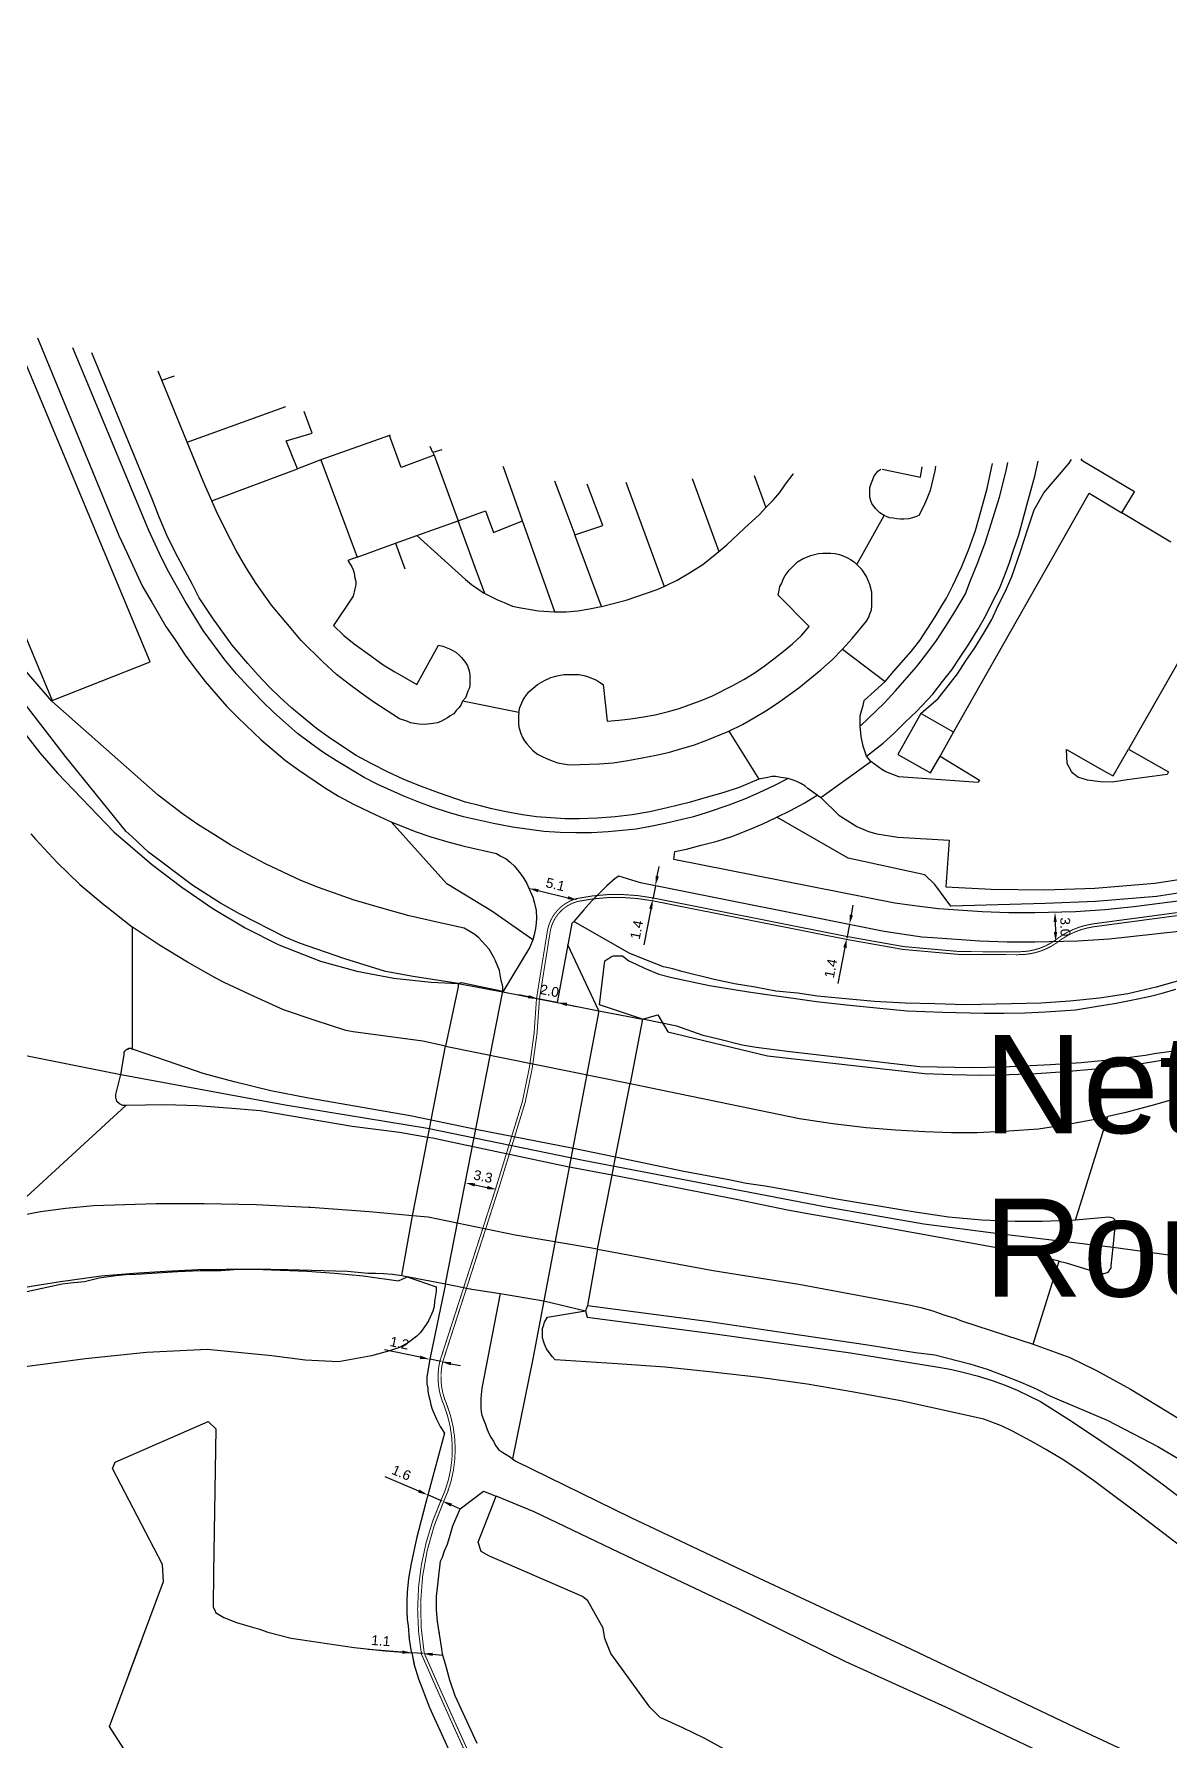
# Model space of a CAD drawing. Header units: millimetres. Extents: x 111502 to 977541, y 8702 to 1044108.
# Drawn here: x 487140.4 to 487256.2, y 237045 to 237219.1 of the extents above; entities that cross this region are included whole.
import ezdxf

# ---------------------------------------------------------------- set-up
doc = ezdxf.new("R2010")
doc.units = ezdxf.units.MM
doc.header["$LTSCALE"] = 0.25
doc.linetypes.add('DASHED2', pattern=[9.525, 6.35, -3.175])
for name, color, linetype in [('E HVSS As Laid Dimensions', 30, 'Continuous'), ('E HVSS As Laid HV', 10, 'Continuous'), ('X HVSS Site Background', 8, 'Continuous')]:
    doc.layers.add(name, color=color, linetype=linetype)
doc.styles.add('Arial', font='arial.ttf')
doc.dimstyles.new('HVSS AsLaid', dxfattribs={"dimtxt": 1, "dimasz": 1, "dimexe": 0, "dimexo": 0, "dimgap": 0.5, "dimtad": 1, "dimdec": 1, "dimzin": 1, "dimdsep": 46, "dimtxsty": 'Arial', "dimcen": 0.09, "dimadec": 0, "dimazin": 0, "dimtfac": 1, "dimtdec": 1, "dimtmove": 0, "dimatfit": 3, "dimfxl": 1, "dimtolj": 1, "dimtzin": 0, "dimarcsym": 0})

# ---------------------------------------------------------------- blocks, each defined once
blk = doc.blocks.new('OS MAP 060722')
at = {"layer": 'X HVSS Site Background'}
for points in [[(-1683.29, -1939.47), (-1668.38, -1975.16), (-1658.38, -1971.21), (-1672.48, -1937.43)], [(-1669.87, -1938.15), (-1661.58, -1958.31), (-1660.78, -1960.06), (-1659.98, -1961.76), (-1659.18, -1963.51), (-1658.23, -1965.11), (-1656.78, -1967.61), (-1655.78, -1969.06), (-1654.83, -1970.51), (-1653.83, -1971.86), (-1652.78, -1973.21), (-1650.58, -1975.76), (-1649.43, -1976.91), (-1647.08, -1979.16), (-1644.58, -1981.26), (-1643.28, -1982.21), (-1640.63, -1984.01), (-1639.18, -1984.91), (-1637.58, -1985.76), (-1636.03, -1986.51), (-1634.43, -1987.26), (-1633.8, -1987.52)], [(-1593.33, -1983.11), (-1594.78, -1983.86), (-1596.33, -1984.56), (-1597.78, -1985.21), (-1599.38, -1985.81), (-1601.58, -1986.56), (-1602.98, -1987.01), (-1605.88, -1987.71), (-1607.38, -1988.01), (-1608.83, -1988.26), (-1611.68, -1988.56), (-1613.38, -1988.66), (-1614.98, -1988.66), (-1616.58, -1988.61), (-1618.23, -1988.51), (-1621.43, -1988.06), (-1623.38, -1987.71), (-1626.43, -1987.01), (-1627.98, -1986.56), (-1629.53, -1986.06), (-1630.98, -1985.51), (-1632.53, -1984.91), (-1635.18, -1983.71), (-1636.58, -1983.01), (-1639.38, -1981.31), (-1640.78, -1980.41), (-1642.03, -1979.51), (-1643.38, -1978.51), (-1644.58, -1977.41), (-1645.78, -1976.36), (-1646.98, -1975.21), (-1648.38, -1973.76), (-1649.58, -1972.41), (-1650.78, -1971.01), (-1652.98, -1968.01), (-1654.83, -1965.01), (-1656.63, -1961.81), (-1657.43, -1960.16), (-1658.53, -1957.81), (-1666.27, -1939.15)], [(-1596.33, -1983.16), (-1598.33, -1984.01), (-1599.98, -1984.56), (-1601.68, -1985.06), (-1603.43, -1985.56), (-1605.68, -1986.11), (-1607.43, -1986.51), (-1609.23, -1986.81), (-1610.98, -1987.01), (-1612.78, -1987.16), (-1614.63, -1987.21), (-1616.08, -1987.21), (-1618.98, -1987.01), (-1620.43, -1986.81), (-1622.08, -1986.51), (-1623.53, -1986.21), (-1624.83, -1985.86), (-1626.23, -1985.51), (-1628.98, -1984.56), (-1630.98, -1983.81), (-1632.58, -1983.16), (-1634.18, -1982.41), (-1635.78, -1981.61), (-1637.38, -1980.76), (-1638.98, -1979.71), (-1640.23, -1978.86), (-1641.43, -1978.01), (-1642.58, -1977.06), (-1643.98, -1975.91), (-1645.18, -1974.81), (-1646.28, -1973.71), (-1647.38, -1972.56), (-1648.43, -1971.36), (-1650.03, -1969.51), (-1652.03, -1966.71), (-1653.38, -1964.66), (-1654.08, -1963.31), (-1655.58, -1960.51), (-1656.58, -1958.51), (-1657.43, -1956.51), (-1658.23, -1954.51), (-1664.36, -1939.68)], [(-1688.38, -1940.55), (-1682.95, -1955.22), (-1679.11, -1966.69), (-1677.31, -1969.78), (-1673.34, -1975.74), (-1669.65, -1980.47), (-1667.86, -1982.57), (-1662.11, -1988.54), (-1658.25, -1991.85), (-1655.18, -1994.18), (-1652, -1996.37), (-1648.7, -1998.35), (-1645.27, -2000.08), (-1641.03, -2001.73), (-1637.32, -2002.76), (-1633.54, -2003.48), (-1629.72, -2003.9), (-1626.98, -2004.01)], [(-1657.21, -1942.47), (-1657.58, -1941.55)], [(-1657.21, -1942.47), (-1655.92, -1942.01)], [(-1654.61, -1948.8), (-1657.21, -1942.47)], [(-1708.34, -1944.81), (-1703.11, -1955.78), (-1693.36, -1977.9), (-1687.38, -1990.36), (-1681.28, -2009.31), (-1661.38, -2013.31), (-1644.61, -2016.4), (-1630.11, -2018.78), (-1614.23, -2022.03), (-1589.61, -2026.78), (-1579.48, -2028.53), (-1571.86, -2029.53), (-1560.18, -2030.91), (-1540.18, -2033.66)], [(-1654.61, -1948.8), (-1644.57, -1945.15)], [(-1643.38, -1951.51), (-1644.53, -1948.66), (-1641.88, -1947.86), (-1642.68, -1945.67)], [(-1633.98, -1948.11), (-1640.98, -1950.61)], [(-1633.93, -1948.09), (-1633.98, -1948.11)], [(-1629.43, -1950.11), (-1632.78, -1951.36), (-1633.98, -1948.11)], [(-1652.1, -1954.78), (-1652.98, -1952.76), (-1654.61, -1948.8)], [(-1629.58, -1949.86), (-1629.82, -1949.23)], [(-1628.63, -1949.56), (-1629.58, -1949.86)], [(-1629.58, -1949.86), (-1629.43, -1950.11)], [(-1629.43, -1950.11), (-1626.98, -1956.81)], [(-1652.1, -1954.78), (-1643.38, -1951.51)], [(-1640.98, -1950.61), (-1643.38, -1951.51)], [(-1640.98, -1950.61), (-1637.28, -1960.51)], [(-1620.43, -1956.81), (-1622.27, -1951.62), (-1622.39, -1951.28)], [(-1585.98, -1977.76), (-1583.53, -1975.41), (-1582.38, -1974.16), (-1580.23, -1971.71), (-1579.18, -1970.36), (-1578.18, -1969.01), (-1577.23, -1967.56), (-1576.33, -1966.11), (-1575.23, -1964.26), (-1574.78, -1963.06), (-1573.98, -1961.06), (-1573.23, -1959.06), (-1572.58, -1957.01), (-1571.78, -1954.41), (-1571.08, -1951.71), (-1570.92, -1950.88)], [(-1585.33, -1980.81), (-1583.63, -1979.51), (-1582.53, -1978.51), (-1581.38, -1977.36), (-1580.23, -1976.26), (-1578.58, -1974.51), (-1577.58, -1973.21), (-1576.63, -1972.01), (-1575.78, -1970.71), (-1574.88, -1969.41), (-1573.98, -1967.91), (-1573.18, -1966.56), (-1572.53, -1965.16), (-1571.78, -1963.71), (-1571.18, -1962.26), (-1570.76, -1961.06), (-1570.33, -1959.81), (-1569.78, -1958.26), (-1569.38, -1956.76), (-1568.98, -1955.21), (-1568.18, -1952.26), (-1567.83, -1950.72)], [(-1583.53, -1956.26), (-1583.98, -1956.01), (-1584.43, -1955.56), (-1584.78, -1955.06), (-1584.88, -1954.76), (-1584.98, -1954.41), (-1584.98, -1953.41), (-1584.88, -1953.11), (-1584.68, -1952.61), (-1584.58, -1952.31), (-1584.38, -1952.01), (-1584.18, -1951.76), (-1583.87, -1951.54)], [(-1583.73, -1951.53), (-1579.83, -1952.36), (-1579.64, -1951.32)], [(-1578.28, -1951.25), (-1578.38, -1951.71), (-1578.58, -1952.56), (-1578.83, -1953.71), (-1579.18, -1954.56), (-1579.53, -1955.36), (-1579.98, -1956.26), (-1580.33, -1956.41), (-1580.63, -1956.51), (-1581.03, -1956.61), (-1581.53, -1956.66), (-1581.88, -1956.66), (-1582.23, -1956.61), (-1582.63, -1956.56), (-1582.98, -1956.51), (-1583.53, -1956.26)], [(-1583.43, -1973.21), (-1582.53, -1972.16), (-1580.78, -1970.16), (-1579.88, -1969.01), (-1578.33, -1966.61), (-1577.58, -1965.36), (-1577.18, -1964.71), (-1576.53, -1963.41), (-1575.63, -1961.56), (-1574.88, -1959.71), (-1574.23, -1957.81), (-1573.68, -1955.86), (-1573.03, -1953.51), (-1572.47, -1950.96)], [(-1579.79, -1976.49), (-1578.04, -1974.96), (-1577.02, -1973.64), (-1576.06, -1972.42), (-1575.2, -1971.1), (-1574.29, -1969.79), (-1573.38, -1968.27), (-1572.56, -1966.88), (-1571.9, -1965.47), (-1571.14, -1964), (-1570.52, -1962.51), (-1569.67, -1960.04), (-1568.88, -1957.62), (-1568.23, -1955.71), (-1567.24, -1953.95), (-1564.65, -1950.94), (-1564.44, -1950.55)], [(-1559.28, -1956), (-1558.01, -1953.87), (-1563.43, -1950.63), (-1563.35, -1950.5)], [(-1617.15, -1952.74), (-1616.21, -1955.25)], [(-1615.08, -1958.26), (-1612.23, -1957.31), (-1613.84, -1953.06)], [(-1609.89, -1952.86), (-1608.93, -1955.45)], [(-1603.13, -1952.51), (-1600.4, -1959.94)], [(-1596.78, -1952.19), (-1595.59, -1955.47)], [(-1595.59, -1955.47), (-1594.83, -1954.66), (-1594.18, -1953.91), (-1593.58, -1953.06), (-1592.83, -1952.06), (-1592.79, -1951.99)], [(-1626.53, -1975.21), (-1626.68, -1975.56), (-1626.88, -1975.86), (-1627.18, -1976.16), (-1627.43, -1976.51), (-1627.78, -1976.71), (-1628.08, -1976.91), (-1628.68, -1977.26), (-1629.08, -1977.41), (-1629.53, -1977.51), (-1630.38, -1977.61), (-1630.98, -1977.56), (-1631.43, -1977.51), (-1631.83, -1977.41), (-1632.23, -1977.26), (-1632.98, -1977.01), (-1635.58, -1975.31), (-1636.88, -1974.41), (-1638.08, -1973.51), (-1639.38, -1972.51), (-1640.78, -1971.21), (-1642.98, -1969.01), (-1644.03, -1967.81), (-1646.03, -1965.41), (-1647.58, -1963.21), (-1648.63, -1961.56), (-1649.63, -1959.86), (-1650.78, -1957.61), (-1651.63, -1955.86), (-1652.1, -1954.78)], [(-1616.21, -1955.25), (-1615.08, -1958.26)], [(-1608.93, -1955.45), (-1605.97, -1963.5)], [(-1576.45, -1978.38), (-1562.64, -1953.99), (-1559.28, -1956)], [(-1631.18, -1958.31), (-1626.98, -1956.81)], [(-1626.98, -1956.81), (-1624.18, -1955.81), (-1623.38, -1958.01), (-1620.43, -1956.81)], [(-1625.23, -1961.59), (-1626.98, -1956.81)], [(-1617.12, -1966.11), (-1620.43, -1956.81)], [(-1600.4, -1959.94), (-1599.58, -1959.26), (-1597.78, -1957.56), (-1596.23, -1956.16), (-1595.59, -1955.47)], [(-1586.33, -1961.26), (-1583.53, -1956.26)], [(-1554.28, -1958.99), (-1559.28, -1956)], [(-1633.38, -1959.11), (-1631.18, -1958.31)], [(-1631.18, -1958.31), (-1626.23, -1962.81), (-1625.63, -1963.31), (-1624.98, -1963.76), (-1624.38, -1964.16), (-1624.27, -1964.22)], [(-1612.35, -1965.55), (-1615.08, -1958.26)], [(-1637.28, -1960.51), (-1638.23, -1960.86), (-1637.83, -1961.51), (-1637.68, -1961.81), (-1637.58, -1962.16), (-1637.53, -1962.66), (-1637.43, -1963.01), (-1637.43, -1963.36), (-1637.53, -1963.76), (-1637.68, -1964.51), (-1639.68, -1967.51), (-1638.63, -1968.51), (-1637.58, -1969.36), (-1635.78, -1970.66), (-1634.63, -1971.51), (-1633.43, -1972.21), (-1631.18, -1973.51), (-1628.98, -1969.51), (-1628.53, -1969.61), (-1627.88, -1969.86), (-1627.58, -1970.01), (-1627.23, -1970.21), (-1626.88, -1970.51), (-1626.63, -1970.76), (-1626.23, -1971.26), (-1626.03, -1971.61), (-1625.88, -1972.01), (-1625.83, -1972.26), (-1625.78, -1972.66), (-1625.78, -1973.51), (-1625.83, -1973.86), (-1625.98, -1974.21), (-1626.08, -1974.51), (-1626.23, -1974.86), (-1626.53, -1975.21)], [(-1637.28, -1960.51), (-1633.38, -1959.11)], [(-1633.38, -1959.11), (-1632.43, -1961.71)], [(-1620.78, -1976.36), (-1620.68, -1975.86), (-1620.38, -1975.16), (-1620.18, -1974.81), (-1619.78, -1974.26), (-1618.88, -1973.51), (-1618.18, -1973.11), (-1617.53, -1972.81), (-1617.03, -1972.66), (-1616.58, -1972.56), (-1616.18, -1972.51), (-1614.68, -1972.51), (-1614.18, -1972.61), (-1613.78, -1972.71), (-1612.88, -1973.06), (-1612.58, -1973.26), (-1612.18, -1973.51), (-1611.78, -1977.26), (-1610.58, -1977.16), (-1609.38, -1977.01), (-1608.08, -1976.81), (-1606.88, -1976.61), (-1605.68, -1976.31), (-1604.53, -1976.01), (-1602.18, -1975.16), (-1601.03, -1974.66), (-1598.98, -1973.61), (-1597.83, -1973.01), (-1596.78, -1972.36), (-1595.78, -1971.66), (-1594.78, -1970.91), (-1593.83, -1970.16), (-1592.88, -1969.36), (-1591.98, -1968.51), (-1591.18, -1967.61), (-1594.33, -1964.41), (-1594.23, -1963.91), (-1594.18, -1963.51), (-1593.98, -1963.16), (-1593.83, -1962.76), (-1593.63, -1962.41), (-1593.23, -1961.86), (-1592.38, -1961.01), (-1591.78, -1960.66), (-1591.43, -1960.51), (-1591.03, -1960.36), (-1590.23, -1960.16), (-1589.78, -1960.11), (-1588.98, -1960.11), (-1588.53, -1960.16), (-1588.08, -1960.26), (-1587.63, -1960.41), (-1587.33, -1960.56), (-1586.98, -1960.76), (-1586.58, -1961.01), (-1586.33, -1961.26)], [(-1605.97, -1963.5), (-1605.63, -1963.36), (-1604.63, -1962.86), (-1603.38, -1962.11), (-1602.03, -1961.26), (-1600.78, -1960.26), (-1600.4, -1959.94)], [(-1626.98, -2004.01), (-1626.63, -2003.91), (-1622.43, -2004.81), (-1622.43, -2004.31), (-1622.58, -2003.71), (-1622.78, -2002.71), (-1623.18, -2001.71), (-1623.38, -2001.31), (-1623.83, -2000.51), (-1624.18, -2000.11), (-1624.88, -1999.36), (-1625.28, -1999.01), (-1625.78, -1998.71), (-1626.38, -1998.36), (-1628.98, -1997.81), (-1631.98, -1997.11), (-1634.53, -1996.41), (-1637.58, -1995.51), (-1641.23, -1994.21), (-1643.03, -1993.51), (-1646.63, -1991.81), (-1648.43, -1990.86), (-1650.18, -1989.91), (-1651.83, -1988.86), (-1653.53, -1987.81), (-1655.08, -1986.71), (-1657.58, -1984.81), (-1668.41, -1975.21), (-1680.73, -1961.01)], [(-1626.98, -2004.01), (-1631.58, -2003.31), (-1634.38, -2002.81), (-1638.63, -2001.46), (-1643.18, -1999.91), (-1644.63, -1999.31), (-1649.28, -1996.91), (-1651.23, -1995.81), (-1654.03, -1994.01), (-1658.58, -1990.61), (-1660.28, -1989.01), (-1660.83, -1988.51), (-1667.03, -1980.86), (-1681.78, -1961.76)], [(-1624.27, -1964.22), (-1625.23, -1961.59)], [(-1587.78, -1969.91), (-1586.78, -1968.81), (-1585.33, -1967.06), (-1585.08, -1966.66), (-1584.98, -1966.31), (-1584.83, -1965.91), (-1584.78, -1965.51), (-1584.78, -1964.11), (-1584.98, -1963.31), (-1585.33, -1962.51), (-1585.78, -1961.81), (-1586.33, -1961.26)], [(-1612.35, -1965.55), (-1611.18, -1965.26), (-1609.83, -1964.91), (-1607.78, -1964.21), (-1606.68, -1963.81), (-1605.97, -1963.5)], [(-1624.27, -1964.22), (-1622.98, -1964.86), (-1622.28, -1965.16), (-1621.43, -1965.51), (-1620.58, -1965.71), (-1618.78, -1966.01), (-1617.18, -1966.11), (-1617.12, -1966.11)], [(-1617.12, -1966.11), (-1615.98, -1966.11), (-1614.78, -1966.01), (-1613.58, -1965.81), (-1612.38, -1965.56), (-1612.35, -1965.55)], [(-1550.26, -1965.48), (-1558.61, -1980.12)], [(-1599.38, -1978.26), (-1597.98, -1977.61), (-1596.68, -1976.86), (-1595.43, -1976.11), (-1594.18, -1975.26), (-1592.23, -1973.86), (-1589.98, -1972.01), (-1588.83, -1971.01), (-1587.78, -1969.91)], [(-1587.78, -1969.91), (-1583.43, -1973.21)], [(-1553.03, -1995.56), (-1558.08, -1996.21), (-1561.03, -1996.51), (-1564.03, -1996.71), (-1568.18, -1996.81), (-1570.83, -1996.81), (-1573.53, -1996.71), (-1577.98, -1996.41), (-1580.43, -1996.11), (-1582.43, -1995.81), (-1604.98, -1991.36), (-1604.88, -1990.56), (-1603.68, -1990.31), (-1602.18, -1989.91), (-1600.58, -1989.51), (-1599.08, -1989.01), (-1597.43, -1988.36), (-1595.98, -1987.76), (-1594.49, -1987.04)], [(-1585.98, -1977.76), (-1585.98, -1976.71), (-1585.83, -1976.21), (-1585.68, -1975.66), (-1585.58, -1975.16), (-1584.53, -1974.21), (-1583.43, -1973.21)], [(-1620.78, -1976.36), (-1626.53, -1975.21)], [(-1553.43, -1998.71), (-1560.58, -1999.51), (-1563.78, -1999.71), (-1568.18, -1999.81), (-1570.98, -1999.81), (-1573.78, -1999.71), (-1578.58, -1999.36), (-1579.68, -1999.31), (-1583.53, -1998.71), (-1608.38, -1993.76), (-1610.58, -1993.06), (-1610.98, -1993.31), (-1611.83, -1994.06), (-1613.38, -1995.61), (-1614.18, -1996.51), (-1615.18, -1997.71)], [(-1620.78, -1976.36), (-1620.83, -1976.76), (-1620.83, -1977.51), (-1620.78, -1977.86), (-1620.58, -1978.51), (-1620.43, -1978.91), (-1620.23, -1979.26), (-1619.98, -1979.56), (-1619.38, -1980.26), (-1618.88, -1980.61), (-1618.43, -1980.86), (-1617.98, -1981.06), (-1617.38, -1981.31), (-1616.83, -1981.51), (-1616.28, -1981.61), (-1615.58, -1981.71), (-1612.58, -1981.61), (-1611.18, -1981.51), (-1609.68, -1981.26), (-1608.23, -1981.01), (-1606.78, -1980.71), (-1605.43, -1980.41), (-1604.18, -1980.06), (-1602.88, -1979.66), (-1601.63, -1979.21), (-1599.38, -1978.26)], [(-1552.18, -2003.36), (-1555.78, -2004.41), (-1558.68, -2005.06), (-1561.58, -2005.51), (-1564.58, -2005.81), (-1567.53, -2006.01), (-1570.53, -2006.11), (-1575.23, -2006.21), (-1578.38, -2006.11), (-1581.38, -2006.01), (-1584.53, -2005.86), (-1588.18, -2005.51), (-1590.33, -2005.31), (-1592.38, -2005.01), (-1594.58, -2004.81), (-1596.68, -2004.41), (-1598.78, -2004.06), (-1600.88, -2003.61), (-1604.18, -2002.81), (-1605.08, -2002.51), (-1606.03, -2002.31), (-1606.98, -2001.96), (-1608.63, -2001.31), (-1609.53, -2000.91), (-1615.18, -1997.71)], [(-1608.18, -2007.66), (-1612.58, -2006.21), (-1612.03, -2001.71), (-1611.83, -2001.56), (-1611.38, -2001.31), (-1611.18, -2001.21), (-1610.23, -2001.21), (-1609.58, -2001.71), (-1608.83, -2002.06), (-1607.98, -2002.46), (-1606.53, -2003.06), (-1605.18, -2003.41), (-1601.33, -2004.21), (-1597.38, -2004.86), (-1590.43, -2005.86), (-1587.38, -2006.21), (-1584.33, -2006.51), (-1581.18, -2006.81), (-1577.58, -2006.96), (-1573.38, -2007.06), (-1571.33, -2007.06), (-1569.18, -2007.01), (-1567.08, -2006.91), (-1564.03, -2006.71), (-1561.98, -2006.36), (-1559.88, -2006.01), (-1557.83, -2005.61), (-1556.38, -2005.31), (-1555.18, -2005.01), (-1553.78, -2004.61)], [(-1585.33, -1980.81), (-1585.68, -1979.81), (-1585.88, -1978.81), (-1585.98, -1977.76)], [(-1579.79, -1976.49), (-1582.15, -1980.65), (-1578.81, -1982.54), (-1577.83, -1980.82)], [(-1576.45, -1978.38), (-1579.79, -1976.49)], [(-1599.38, -1978.26), (-1596.33, -1983.16)], [(-1589.98, -1985.06), (-1588.15, -1986.86), (-1586.32, -1988.01), (-1585.12, -1988.51), (-1584.29, -1988.76), (-1582.15, -1989.08), (-1576.89, -1989.41), (-1577.25, -1994.16), (-1572.61, -1994.41), (-1567.13, -1994.47), (-1562.06, -1994.28), (-1555.93, -1993.77), (-1544.94, -1992.09), (-1538.91, -1990.82), (-1529.56, -1988.35), (-1519.73, -1985.89), (-1511.68, -1983.89), (-1512.86, -1979.42), (-1508.49, -1978.73), (-1507.75, -1978.93), (-1503.24, -1981.53), (-1501.04, -1982.79)], [(-1577.83, -1980.82), (-1576.45, -1978.38)], [(-1589.98, -1985.06), (-1584.88, -1981.36)], [(-1584.88, -1981.36), (-1585.03, -1981.21), (-1585.33, -1980.81)], [(-1577.83, -1980.82), (-1573.81, -1983.28), (-1573.93, -1983.53), (-1582.03, -1982.94), (-1583.35, -1982.43), (-1583.76, -1982.19), (-1584.88, -1981.36)], [(-1558.61, -1980.12), (-1554.53, -1982.44), (-1554.68, -1982.7), (-1558.75, -1983.25), (-1560.24, -1983.48), (-1561.48, -1983.43), (-1562.78, -1983.27), (-1563.77, -1982.96), (-1564.3, -1982.56), (-1564.44, -1982.4), (-1564.86, -1981.57), (-1564.92, -1980.15), (-1560.81, -1982.48), (-1560.16, -1982.84), (-1558.61, -1980.12)], [(-1608.18, -2007.66), (-1606.63, -2007.21), (-1605.58, -2008.96), (-1595.43, -2011.41), (-1579.38, -2013.21), (-1576.58, -2013.31), (-1573.68, -2013.36), (-1570.78, -2013.31), (-1567.98, -2013.21), (-1565.08, -2013.01), (-1561.98, -2012.71), (-1558.18, -2012.31), (-1556.23, -2012.01), (-1554.38, -2011.71)], [(-1553.98, -2010.91), (-1555.98, -2011.21), (-1556.88, -2011.36), (-1560.33, -2011.81), (-1563.43, -2012.11), (-1566.58, -2012.31), (-1571.43, -2012.56), (-1574.58, -2012.61), (-1579.88, -2012.51), (-1593.43, -2010.96), (-1596.58, -2010.56), (-1598.03, -2010.31), (-1600.43, -2009.71), (-1601.98, -2009.31), (-1604.68, -2008.36), (-1608.18, -2007.66)], [(-1593.33, -1983.11), (-1594.08, -1983.01), (-1594.58, -1982.91), (-1594.98, -1982.91), (-1595.38, -1983.01), (-1596.33, -1983.16)], [(-1501.04, -1982.79), (-1529.23, -1989.68), (-1538.59, -1992.17), (-1544.7, -1993.45), (-1555.77, -1995.14), (-1561.98, -1995.66), (-1567.11, -1995.85), (-1576.74, -1996.13), (-1578.35, -1993.93), (-1579.39, -1992.93), (-1587.22, -1991.24), (-1594.49, -1987.04)], [(-1590.35, -1984.79), (-1591.33, -1984.11), (-1591.63, -1983.86), (-1592.03, -1983.61), (-1592.43, -1983.41), (-1592.83, -1983.26), (-1593.33, -1983.11)], [(-1594.49, -1987.04), (-1593.08, -1986.36), (-1591.68, -1985.61), (-1590.35, -1984.79)], [(-1590.35, -1984.79), (-1590.33, -1984.81), (-1589.98, -1985.06)], [(-1633.8, -1987.52), (-1631.38, -1988.51), (-1629.78, -1989.06), (-1628.03, -1989.56), (-1626.38, -1990.01), (-1623.08, -1990.76), (-1622.68, -1991.01), (-1622.08, -1991.31), (-1621.63, -1991.66), (-1621.23, -1992.06), (-1620.58, -1992.86), (-1620.28, -1993.31), (-1619.98, -1993.81), (-1619.78, -1994.31), (-1619.38, -1995.21), (-1619.23, -1995.71), (-1619.03, -1996.56), (-1618.98, -1997.36), (-1619.03, -1997.86), (-1619.08, -1998.41), (-1619.23, -1999.06), (-1619.38, -1999.56)], [(-1619.38, -1999.56), (-1623.53, -1996.65), (-1628.13, -1993.84), (-1633.8, -1987.52)], [(-1670.58, -1988.75), (-1670.08, -1989.31), (-1667.88, -1991.66), (-1665.58, -1993.91), (-1663.08, -1996.01), (-1662.83, -1996.21), (-1660.18, -1998.26)], [(-1660.18, -2010.71), (-1660.18, -1998.26)], [(-1628.28, -2010.41), (-1630.58, -2009.91), (-1637.68, -2008.96), (-1638.43, -2008.81), (-1641.58, -2007.81), (-1644.78, -2006.71), (-1647.78, -2005.36), (-1650.83, -2003.91), (-1651.68, -2003.46), (-1654.58, -2001.86), (-1657.43, -2000.11), (-1660.18, -1998.26)], [(-1615.18, -1997.71), (-1615.38, -1997.91), (-1615.78, -2000.06)], [(-1619.38, -1999.56), (-1619.68, -2000.31), (-1622.43, -2004.86)], [(-1615.78, -2000.06), (-1616.88, -2005.96)], [(-1612.63, -2006.81), (-1615.78, -2000.06)], [(-1626.98, -2004.01), (-1626.98, -2004.36), (-1628.28, -2010.41)], [(-1626.98, -2004.01), (-1622.43, -2004.86)], [(-1628.28, -2034.66), (-1622.43, -2004.81)], [(-1622.43, -2004.86), (-1616.88, -2005.96)], [(-1612.63, -2006.81), (-1618.23, -2036.41)], [(-1616.88, -2005.96), (-1612.63, -2006.81)], [(-1612.63, -2006.81), (-1608.18, -2007.66)], [(-1608.18, -2007.66), (-1609.43, -2014.21)], [(-1660.88, -2016.46), (-1661.18, -2016.46), (-1661.38, -2016.36), (-1661.53, -2016.31), (-1661.78, -2016.06), (-1661.83, -2015.86), (-1661.88, -2015.71), (-1661.88, -2015.36), (-1661.38, -2013.31), (-1661.03, -2011.31), (-1661.03, -2011.01), (-1660.98, -2010.91), (-1660.78, -2010.71), (-1660.63, -2010.71), (-1660.58, -2010.61), (-1660.38, -2010.61), (-1660.18, -2010.71)], [(-1629.74, -2017.95), (-1631.88, -2017.51), (-1642.23, -2015.71), (-1646.08, -2014.96), (-1649.83, -2014.06), (-1652.98, -2013.21), (-1656.63, -2011.96), (-1660.18, -2010.71)], [(-1629.74, -2017.95), (-1628.28, -2010.41)], [(-1628.28, -2010.41), (-1609.43, -2014.21)], [(-1539.2, -2011.55), (-1554.78, -2016.06), (-1556.33, -2016.51), (-1559.03, -2017.21), (-1560.72, -2017.58)], [(-1610.92, -2021.75), (-1609.43, -2014.21)], [(-1609.43, -2014.21), (-1592.18, -2017.81), (-1588.78, -2018.31), (-1585.38, -2018.71), (-1582.38, -2018.96), (-1579.38, -2019.11), (-1576.68, -2019.21), (-1574.03, -2019.21), (-1570.83, -2019.06), (-1567.78, -2018.86), (-1564.98, -2018.41), (-1562.23, -2017.91), (-1560.72, -2017.58)], [(-1673.51, -2028.09), (-1660.88, -2016.46)], [(-1630.08, -2019.72), (-1632.98, -2019.21), (-1637.78, -2018.61), (-1647.18, -2017.01), (-1649.63, -2016.81), (-1653.58, -2016.51), (-1656.88, -2016.41), (-1660.88, -2016.46)], [(-1630.08, -2019.72), (-1629.74, -2017.95)], [(-1610.92, -2021.75), (-1615.38, -2020.81), (-1625.18, -2018.91), (-1629.74, -2017.95)], [(-1564.03, -2028.16), (-1560.72, -2017.58)], [(-1631.63, -2027.71), (-1630.08, -2019.72)], [(-1611.28, -2023.57), (-1615.83, -2022.71), (-1626.58, -2020.46), (-1628.18, -2020.11), (-1629.58, -2019.81), (-1630.08, -2019.72)], [(-1611.28, -2023.57), (-1610.92, -2021.75)], [(-1564.03, -2028.16), (-1567.43, -2028.31), (-1570.18, -2028.31), (-1573.58, -2028.16), (-1576.98, -2027.86), (-1580.38, -2027.36), (-1581.63, -2027.16), (-1588.38, -2026.01), (-1592.78, -2025.21), (-1595.68, -2024.71), (-1597.58, -2024.41), (-1599.38, -2024.06), (-1603.98, -2023.21), (-1610.92, -2021.75)], [(-1612.78, -2031.11), (-1611.28, -2023.57)], [(-1565.68, -2032.36), (-1568.98, -2031.56), (-1572.23, -2030.96), (-1589.18, -2027.91), (-1591.33, -2027.51), (-1593.38, -2027.16), (-1598.63, -2026.06), (-1606.88, -2024.41), (-1611.28, -2023.57)], [(-1631.63, -2027.71), (-1636.03, -2027.31), (-1642.03, -2026.86), (-1642.23, -2026.86), (-1647.58, -2026.61), (-1652.88, -2026.51), (-1657.78, -2026.51), (-1664.18, -2026.71), (-1666.98, -2026.96), (-1669.58, -2027.31), (-1672.23, -2027.81), (-1673.51, -2028.09)], [(-1632.73, -2033.81), (-1631.63, -2027.71)], [(-1612.78, -2031.11), (-1615.53, -2030.66), (-1621.18, -2029.71), (-1630.03, -2027.86), (-1631.63, -2027.71)], [(-1565.68, -2032.36), (-1564.98, -2032.51), (-1561.78, -2033.51), (-1561.58, -2033.56), (-1561.33, -2033.61), (-1561.08, -2033.61), (-1560.78, -2033.51), (-1560.63, -2033.41), (-1560.58, -2033.31), (-1560.38, -2033.06), (-1560.38, -2032.81), (-1560.18, -2030.91), (-1559.98, -2028.86), (-1559.88, -2028.71), (-1559.88, -2028.46), (-1559.98, -2028.16), (-1560.18, -2027.96), (-1560.63, -2027.86), (-1564.03, -2028.16)], [(-1612.78, -2031.11), (-1613.78, -2036.86)], [(-1612.78, -2031.11), (-1600.98, -2033.31), (-1592.23, -2034.71), (-1583.68, -2036.31), (-1580.98, -2036.81), (-1579.78, -2037.06), (-1578.58, -2037.41), (-1577.43, -2037.81), (-1576.33, -2038.16), (-1575.53, -2038.46)], [(-1670.98, -2035.46), (-1667.38, -2034.66), (-1666.23, -2034.51), (-1665.08, -2034.41), (-1663.58, -2034.06), (-1661.88, -2033.81), (-1660.88, -2033.71), (-1659.83, -2033.66), (-1655.58, -2033.41), (-1653.28, -2033.31), (-1651.18, -2033.31), (-1649.43, -2033.16), (-1646.08, -2033.16), (-1644.38, -2033.21), (-1638.28, -2033.36), (-1636.18, -2033.56), (-1635.38, -2033.56), (-1634.58, -2033.61), (-1633.68, -2033.66), (-1632.73, -2033.81)], [(-1714.63, -2047.46), (-1709.58, -2044.91), (-1686.98, -2038.31), (-1681.98, -2037.11), (-1676.43, -2036.01), (-1673.43, -2035.46), (-1670.53, -2034.91), (-1667.53, -2034.41), (-1663.38, -2033.86), (-1660.08, -2033.56), (-1656.83, -2033.36), (-1653.53, -2033.21), (-1650.63, -2033.16), (-1647.83, -2033.16), (-1642.38, -2033.36), (-1639.58, -2033.56), (-1636.68, -2033.86), (-1633.08, -2034.36), (-1632.18, -2033.96)], [(-1632.73, -2033.81), (-1628.28, -2034.66)], [(-1568.35, -2040.83), (-1565.68, -2032.36)], [(-1632.18, -2033.96), (-1629.23, -2034.96), (-1629.23, -2035.46), (-1629.38, -2036.46), (-1629.43, -2036.96), (-1629.58, -2037.46), (-1629.98, -2038.36), (-1630.23, -2038.81), (-1630.83, -2039.61), (-1631.18, -2040.01), (-1632.03, -2040.66), (-1632.98, -2041.16), (-1633.98, -2041.51), (-1635.83, -2042.01), (-1639.18, -2042.61), (-1642.58, -2042.46), (-1645.98, -2042.01), (-1652.58, -2041.36), (-1658.78, -2041.66), (-1664.98, -2042.31), (-1676.58, -2043.86)], [(-1628.28, -2034.66), (-1629.88, -2042.36), (-1630.18, -2044.16), (-1630.18, -2044.86), (-1630.08, -2045.31), (-1630.08, -2045.66), (-1629.98, -2046.11), (-1629.88, -2046.51), (-1629.78, -2047.01), (-1629.63, -2047.46), (-1629.18, -2048.46), (-1628.83, -2049.21), (-1628.38, -2049.91), (-1630.28, -2056.96), (-1631.23, -2060.66), (-1631.78, -2063.21), (-1632.03, -2064.71), (-1632.18, -2066.11), (-1632.23, -2067.06), (-1632.23, -2068.06), (-1632.18, -2068.91), (-1632.08, -2069.56), (-1631.98, -2070.91), (-1631.78, -2072.21), (-1631.68, -2072.31)], [(-1628.28, -2034.66), (-1625.58, -2035.21), (-1622.68, -2035.66)], [(-1622.68, -2035.66), (-1624.58, -2045.31), (-1624.68, -2046.31), (-1624.68, -2047.31), (-1624.63, -2047.71), (-1624.58, -2048.06), (-1624.38, -2048.51), (-1624.18, -2049.01), (-1624.03, -2049.51), (-1623.83, -2050.01), (-1623.63, -2050.36), (-1623.38, -2050.71), (-1623.18, -2051.16), (-1622.83, -2051.61), (-1622.43, -2051.86), (-1622.08, -2052.06), (-1621.63, -2052.36), (-1621.43, -2052.51)], [(-1622.68, -2035.66), (-1618.23, -2036.41)], [(-1618.23, -2036.41), (-1619.38, -2042.31), (-1621.43, -2052.51)], [(-1618.23, -2036.41), (-1613.98, -2037.41)], [(-1613.78, -2036.86), (-1613.98, -2037.41)], [(-1613.78, -2036.86), (-1601.58, -2038.46), (-1593.33, -2039.71), (-1585.43, -2040.86), (-1580.33, -2041.66), (-1578.38, -2041.91), (-1574.78, -2042.81), (-1573.03, -2043.36), (-1571.33, -2044.01), (-1569.58, -2044.71), (-1568.03, -2045.36), (-1566.58, -2046.11), (-1560.78, -2048.56), (-1555.62, -2051.27), (-1550.54, -2054.26), (-1546.28, -2057.75), (-1541.91, -2062.02), (-1539.36, -2064.99), (-1533.52, -2072.84)], [(-1549.98, -2063.96), (-1557.58, -2058.16), (-1560.68, -2055.86), (-1562.18, -2054.71), (-1563.78, -2053.61), (-1565.38, -2052.56), (-1567.03, -2051.56), (-1568.18, -2050.91), (-1570.43, -2049.71), (-1571.58, -2049.16), (-1573.38, -2048.46), (-1581.83, -2046.61), (-1586.63, -2045.71), (-1591.38, -2044.91), (-1596.23, -2044.21), (-1601.03, -2043.66), (-1605.88, -2043.16), (-1610.78, -2042.81), (-1617.08, -2042.41), (-1617.38, -2042.06), (-1617.98, -2041.31), (-1618.18, -2040.81), (-1618.28, -2040.51), (-1618.38, -2040.16), (-1618.38, -2039.21), (-1618.23, -2038.86), (-1618.18, -2038.56), (-1617.88, -2038.06), (-1613.98, -2037.41)], [(-1613.98, -2037.41), (-1613.83, -2038.06), (-1600.53, -2039.81), (-1586.98, -2041.71), (-1577.98, -2043.16), (-1576.63, -2043.41), (-1575.38, -2043.71), (-1574.03, -2044.06), (-1572.43, -2044.56), (-1571.18, -2045.01), (-1569.98, -2045.51), (-1567.58, -2046.66), (-1564.43, -2048.66), (-1558.23, -2052.81), (-1555.18, -2055.06), (-1552.18, -2057.36)], [(-1575.53, -2038.46), (-1568.35, -2040.83)], [(-1568.35, -2040.83), (-1564.59, -2042.18), (-1561.95, -2043.47), (-1558.41, -2045.41), (-1554.78, -2047.62), (-1550.72, -2050.11), (-1547.74, -2052.46), (-1544.35, -2055.2), (-1542.82, -2056.54)], [(-1660.57, -2074.53), (-1657.04, -2065.03), (-1657.15, -2063.29), (-1662.25, -2053.51), (-1661.98, -2052.86), (-1652.47, -2048.72), (-1651.68, -2049.44), (-1651.92, -2064.15), (-1651.98, -2067.62), (-1651.78, -2068.07), (-1651.74, -2068.18), (-1650.88, -2068.71), (-1649.58, -2069.21), (-1648.18, -2069.61), (-1647.23, -2069.91), (-1646.38, -2070.21), (-1644.03, -2070.81), (-1637.58, -2071.76), (-1634.43, -2072.11), (-1631.68, -2072.31)], [(-1621.43, -2052.51), (-1621.18, -2052.71), (-1609.38, -2058.51), (-1596.78, -2064.46), (-1580.83, -2071.91), (-1564.03, -2079.91), (-1549.38, -2086.81), (-1542.03, -2090.26)], [(-1628.31, -2073.35), (-1628.58, -2072.46), (-1628.63, -2071.91), (-1628.88, -2070.41), (-1629.08, -2069.11), (-1629.18, -2067.91), (-1629.18, -2066.56), (-1628.78, -2062.96), (-1628.58, -2062.56), (-1628.38, -2061.91), (-1628.08, -2061.21), (-1627.78, -2060.31), (-1627.53, -2059.36), (-1626.78, -2057.61), (-1624.38, -2055.81), (-1623.12, -2056.32)], [(-1610.78, -2073.25), (-1611.41, -2072.39), (-1612.03, -2070.86), (-1612.2, -2069.79), (-1613.74, -2066.99), (-1614.3, -2066.57), (-1623.79, -2062.44), (-1624.62, -2061.98), (-1624.94, -2061.02), (-1623.12, -2056.32)], [(-1557.25, -2087.16), (-1561.78, -2085.21), (-1577.23, -2077.86), (-1587.43, -2073.21), (-1598.43, -2067.81), (-1609.78, -2062.46), (-1619.23, -2057.91), (-1623.12, -2056.32)], [(-1625.03, -2081.56), (-1627.28, -2076.71), (-1627.83, -2075.11), (-1628.28, -2073.46), (-1628.58, -2072.46), (-1628.63, -2071.91), (-1628.88, -2070.41), (-1628.9, -2070.25)], [(-1632.02, -2070.34), (-1631.98, -2070.91), (-1631.78, -2072.21), (-1631.68, -2072.31)], [(-1592.87, -2085.58), (-1598.78, -2082.71), (-1601.83, -2081.06), (-1604.08, -2079.96), (-1606.38, -2078.91), (-1607.42, -2077.84), (-1611.41, -2072.39), (-1612.03, -2070.86), (-1612.2, -2069.8)], [(-1682.45, -2140.77), (-1678.23, -2120.77), (-1666.99, -2105.07), (-1656.7, -2102.23), (-1654.18, -2092.86), (-1662.54, -2079.82), (-1659.29, -2071.07)], [(-1644.56, -2070.67), (-1644.03, -2070.81), (-1637.58, -2071.76), (-1634.43, -2072.11), (-1631.68, -2072.31)], [(-1627.98, -2082.11), (-1629.88, -2077.91), (-1630.98, -2075.01), (-1631.43, -2073.56), (-1631.68, -2072.31)], [(-1631.45, -2073.47), (-1631.68, -2072.31)]]:
    blk.add_lwpolyline(points, dxfattribs=at)
blk = doc.blocks.new('*D1817')
at = {"layer": 'Defpoints', "color": 0, "transparency": 16777216}
for p in [(487178.9, 237054), (487180, 237053.92), (487180, 237053.92)]:
    blk.add_point(p, dxfattribs=at)
at = {"layer": 'E HVSS As Laid Dimensions', "color": 0, "lineweight": -2, "transparency": 16777216}
for p, q in [((487177.9, 237054.07), (487174.38, 237054.33)), ((487180, 237053.92), (487178.9, 237054)), ((487180.99, 237053.85), (487181.99, 237053.78))]:
    blk.add_line(p, q, dxfattribs=at)
at = {"layer": 'E HVSS As Laid Dimensions', "color": 0, "transparency": 16777216}
for points in [[(487177.91, 237054.24), (487177.89, 237053.91), (487178.9, 237054)], [(487181.01, 237054.01), (487180.98, 237053.68), (487180, 237053.92)]]:
    blk.add_solid(points, dxfattribs=at)
at = {"layer": 'E HVSS As Laid Dimensions', "color": 0, "transparency": 16777216, "insert": (487175.71, 237055.24), "char_height": 1, "attachment_point": 5, "rotation": 355.8404, "style": 'Arial'}
blk.add_mtext('\\A1;1.1', dxfattribs=at)
blk = doc.blocks.new('*D1818')
at = {"layer": 'Defpoints', "color": 0, "transparency": 16777216}
for p in [(487180.51, 237070.11), (487181.98, 237069.48), (487181.98, 237069.48)]:
    blk.add_point(p, dxfattribs=at)
at = {"layer": 'E HVSS As Laid Dimensions', "color": 0, "lineweight": -2, "transparency": 16777216}
for p, q in [((487179.59, 237070.51), (487176.16, 237071.97)), ((487181.98, 237069.48), (487180.51, 237070.11)), ((487182.9, 237069.09), (487183.81, 237068.69))]:
    blk.add_line(p, q, dxfattribs=at)
at = {"layer": 'E HVSS As Laid Dimensions', "color": 0, "transparency": 16777216}
for points in [[(487179.65, 237070.66), (487179.52, 237070.35), (487180.51, 237070.11)], [(487182.96, 237069.24), (487182.83, 237068.93), (487181.98, 237069.48)]]:
    blk.add_solid(points, dxfattribs=at)
at = {"layer": 'E HVSS As Laid Dimensions', "color": 0, "transparency": 16777216, "insert": (487177.81, 237072.37), "char_height": 1, "attachment_point": 5, "rotation": 336.8014, "style": 'Arial'}
blk.add_mtext('\\A1;1.6', dxfattribs=at)
blk = doc.blocks.new('*D1819')
at = {"layer": 'Defpoints', "color": 0, "transparency": 16777216}
for p in [(487180.7, 237083.95), (487181.87, 237083.71), (487181.87, 237083.71)]:
    blk.add_point(p, dxfattribs=at)
at = {"layer": 'E HVSS As Laid Dimensions', "color": 0, "lineweight": -2, "transparency": 16777216}
for p, q in [((487179.72, 237084.15), (487176.08, 237084.91)), ((487181.87, 237083.71), (487180.7, 237083.95)), ((487182.85, 237083.5), (487183.83, 237083.3))]:
    blk.add_line(p, q, dxfattribs=at)
at = {"layer": 'E HVSS As Laid Dimensions', "color": 0, "transparency": 16777216}
for points in [[(487179.75, 237084.32), (487179.69, 237083.99), (487180.7, 237083.95)], [(487182.89, 237083.67), (487182.82, 237083.34), (487181.87, 237083.71)]]:
    blk.add_solid(points, dxfattribs=at)
at = {"layer": 'E HVSS As Laid Dimensions', "color": 0, "transparency": 16777216, "insert": (487177.62, 237085.61), "char_height": 1, "attachment_point": 5, "rotation": 348.2614, "style": 'Arial'}
blk.add_mtext('\\A1;1.2', dxfattribs=at)
blk = doc.blocks.new('*D1820')
at = {"layer": 'Defpoints', "color": 0, "transparency": 16777216}
for p in [(487184.32, 237101.95), (487187.55, 237101.27), (487187.55, 237101.27)]:
    blk.add_point(p, dxfattribs=at)
at = {"layer": 'E HVSS As Laid Dimensions', "color": 0, "lineweight": -2, "transparency": 16777216}
blk.add_line((487185.3, 237101.74), (487186.57, 237101.48), dxfattribs=at)
at = {"layer": 'E HVSS As Laid Dimensions', "color": 0, "transparency": 16777216}
for points in [[(487185.33, 237101.91), (487185.26, 237101.58), (487184.32, 237101.95)], [(487186.6, 237101.64), (487186.54, 237101.31), (487187.55, 237101.27)]]:
    blk.add_solid(points, dxfattribs=at)
at = {"layer": 'E HVSS As Laid Dimensions', "color": 0, "transparency": 16777216, "insert": (487186.14, 237102.6), "char_height": 1, "attachment_point": 5, "rotation": 348.1785, "style": 'Arial'}
blk.add_mtext('\\A1;3.3', dxfattribs=at)
blk = doc.blocks.new('*D1910')
at = {"layer": 'Defpoints', "color": 0, "transparency": 16777216}
for p in [(487203.44, 237130.88), (487203.44, 237130.88), (487203.71, 237132.25)]:
    blk.add_point(p, dxfattribs=at)
at = {"layer": 'E HVSS As Laid Dimensions', "color": 0, "lineweight": -2, "transparency": 16777216}
for p, q in [((487203.91, 237133.23), (487204.1, 237134.21)), ((487203.71, 237132.25), (487203.44, 237130.88)), ((487203.24, 237129.89), (487202.52, 237126.24))]:
    blk.add_line(p, q, dxfattribs=at)
at = {"layer": 'E HVSS As Laid Dimensions', "color": 0, "transparency": 16777216}
for points in [[(487203.75, 237133.26), (487204.07, 237133.2), (487203.71, 237132.25)], [(487203.08, 237129.93), (487203.41, 237129.86), (487203.44, 237130.88)]]:
    blk.add_solid(points, dxfattribs=at)
at = {"layer": 'E HVSS As Laid Dimensions', "color": 0, "transparency": 16777216, "insert": (487201.8, 237127.77), "char_height": 1, "attachment_point": 5, "rotation": 78.7344, "style": 'Arial'}
blk.add_mtext('\\A1;1.4', dxfattribs=at)
blk = doc.blocks.new('*D1911')
at = {"layer": 'Defpoints', "color": 0, "transparency": 16777216}
for p in [(487190.8, 237132), (487195.76, 237130.81), (487195.76, 237130.81)]:
    blk.add_point(p, dxfattribs=at)
at = {"layer": 'E HVSS As Laid Dimensions', "color": 0, "lineweight": -2, "transparency": 16777216}
blk.add_line((487191.77, 237131.77), (487194.79, 237131.04), dxfattribs=at)
at = {"layer": 'E HVSS As Laid Dimensions', "color": 0, "transparency": 16777216}
for points in [[(487191.81, 237131.93), (487191.73, 237131.6), (487190.8, 237132)], [(487194.83, 237131.2), (487194.75, 237130.88), (487195.76, 237130.81)]]:
    blk.add_solid(points, dxfattribs=at)
at = {"layer": 'E HVSS As Laid Dimensions', "color": 0, "transparency": 16777216, "insert": (487193.52, 237132.39), "char_height": 1, "attachment_point": 5, "rotation": 346.4983, "style": 'Arial'}
blk.add_mtext('\\A1;5.1', dxfattribs=at)
blk = doc.blocks.new('*D1912')
at = {"layer": 'Defpoints', "color": 0, "transparency": 16777216}
for p in [(487223.51, 237128.31), (487223.24, 237126.93), (487223.24, 237126.93)]:
    blk.add_point(p, dxfattribs=at)
at = {"layer": 'E HVSS As Laid Dimensions', "color": 0, "lineweight": -2, "transparency": 16777216}
for p, q in [((487223.71, 237129.29), (487223.9, 237130.27)), ((487223.51, 237128.31), (487223.24, 237126.93)), ((487223.04, 237125.95), (487222.31, 237122.3))]:
    blk.add_line(p, q, dxfattribs=at)
at = {"layer": 'E HVSS As Laid Dimensions', "color": 0, "transparency": 16777216}
for points in [[(487223.54, 237129.32), (487223.87, 237129.25), (487223.51, 237128.31)], [(487222.88, 237125.98), (487223.21, 237125.92), (487223.24, 237126.93)]]:
    blk.add_solid(points, dxfattribs=at)
at = {"layer": 'E HVSS As Laid Dimensions', "color": 0, "transparency": 16777216, "insert": (487221.6, 237123.83), "char_height": 1, "attachment_point": 5, "rotation": 78.7344, "style": 'Arial'}
blk.add_mtext('\\A1;1.4', dxfattribs=at)
blk = doc.blocks.new('*D1913')
at = {"layer": 'Defpoints', "color": 0, "transparency": 16777216}
for p in [(487244.47, 237129.55), (487244.54, 237126.55), (487244.54, 237126.55)]:
    blk.add_point(p, dxfattribs=at)
at = {"layer": 'E HVSS As Laid Dimensions', "color": 0, "lineweight": -2, "transparency": 16777216}
blk.add_line((487244.5, 237128.55), (487244.52, 237127.55), dxfattribs=at)
at = {"layer": 'E HVSS As Laid Dimensions', "color": 0, "transparency": 16777216}
for points in [[(487244.66, 237128.55), (487244.33, 237128.55), (487244.47, 237129.55)], [(487244.69, 237127.55), (487244.35, 237127.55), (487244.54, 237126.55)]]:
    blk.add_solid(points, dxfattribs=at)
at = {"layer": 'E HVSS As Laid Dimensions', "color": 0, "transparency": 16777216, "insert": (487245.52, 237128.07), "char_height": 1, "attachment_point": 5, "rotation": 271.302, "style": 'Arial'}
blk.add_mtext('\\A1;3.0', dxfattribs=at)
blk = doc.blocks.new('*D1918')
at = {"layer": 'Defpoints', "color": 0, "transparency": 16777216}
for p in [(487191.74, 237120.74), (487191.74, 237120.74), (487193.7, 237120.35)]:
    blk.add_point(p, dxfattribs=at)
at = {"layer": 'E HVSS As Laid Dimensions', "color": 0, "lineweight": -2, "transparency": 16777216}
for p, q in [((487190.76, 237120.93), (487189.78, 237121.13)), ((487193.7, 237120.35), (487191.74, 237120.74)), ((487194.68, 237120.16), (487195.66, 237119.96))]:
    blk.add_line(p, q, dxfattribs=at)
at = {"layer": 'E HVSS As Laid Dimensions', "color": 0, "transparency": 16777216}
for points in [[(487190.79, 237121.1), (487190.72, 237120.77), (487191.74, 237120.74)], [(487194.71, 237120.32), (487194.65, 237119.99), (487193.7, 237120.35)]]:
    blk.add_solid(points, dxfattribs=at)
at = {"layer": 'E HVSS As Laid Dimensions', "color": 0, "transparency": 16777216, "insert": (487192.92, 237121.54), "char_height": 1, "attachment_point": 5, "rotation": 348.7894, "style": 'Arial'}
blk.add_mtext('\\A1;2.0', dxfattribs=at)

msp = doc.modelspace()

# ---------------------------------------------------------------- linework, layer by layer
at = {"lineweight": 0}
msp.add_circle((488727.82, 239008.33), 11388.42, dxfattribs=at)
at = {"layer": 'E HVSS As Laid HV', "linetype": 'DASHED2', "lineweight": 0, "flags": 128}
for points in [[(487041.64, 236922.24, 0.1, 0.1, 0), (487052.34, 236927.38, 0.1, 0.1, 0), (487061.17, 236931.36, 0.1, 0.1, 0), (487071.55, 236936.78, 0.1, 0.1, 0.049206), (487075.09, 236939.27, 0.1, 0.1, 0), (487080.41, 236944.3, 0.1, 0.1, 0), (487090.69, 236955.03, 0.1, 0.1, -0.022224), (487103.64, 236965.88, 0.1, 0.1, 0), (487111.82, 236972.01, 0.1, 0.1, 0), (487127.93, 236983.67, 0.1, 0.1, 0), (487145.64, 236995.26, 0.1, 0.1, 0), (487154.81, 237001.37, 0.1, 0.1, 0), (487162.79, 237006.4, 0.1, 0.1, 0), (487171.79, 237012.48, 0.1, 0.1, 0), (487180.19, 237019, 0.1, 0.1, 0.216772), (487186.55, 237032.47, 0.1, 0.1, 0.118619), (487184.48, 237043.53, 0.1, 0.1, -0.00419), (487179.85, 237053.88, 0.1, 0.1, -0.148705), (487181.84, 237069.54, 0.1, 0.1, 0.205213), (487182.17, 237079.21, 0.1, 0.1, -0.164141), (487181.73, 237083.75, 0.1, 0.1, 0), (487187.41, 237101.32, 0.1, 0.1, 0), (487190.14, 237110.21, 0.1, 0.1, 0.050253), (487191.59, 237120.75, 0.1, 0.1, 0), (487192.69, 237127.59, 0.1, 0.1, -0.297728), (487195.72, 237130.96, 0.1, 0.1, -0.099829), (487203.47, 237131.02, 0.1, 0.1, 0), (487223.27, 237127.08, 0.1, 0.1, 0.065372), (487240.67, 237125.53, 0.1, 0.1, 0.159128), (487244.45, 237126.67, 0.1, 0.1, -0.131997), (487248.32, 237128.37, 0.1, 0.1, 0), (487262.46, 237130.26, 0.1, 0.1, 0.018515), (487287.61, 237136.09, 0.1, 0.1, 0), (487323.8, 237145.04, 0.1, 0.1, 0), (487346.96, 237150.55, 0.1, 0.1, -0.056982), (487367.44, 237152.25, 0.1, 0.1, 0), (487410.39, 237150.26, 0.1, 0.1, 0), (487468.06, 237147.5, 0.1, 0.1, -0.00259), (487499.87, 237145.46, 0.1, 0.1, 0), (487526.11, 237143.02, 0.1, 0.1, -0.099883), (487531.12, 237141.23, 0.1, 0.1, 0), (487535.57, 237139.08, 0, 0, 0)], [(487041.77, 236921.97, 0.1, 0.1, 0), (487052.47, 236927.11, 0.1, 0.1, 0), (487061.3, 236931.09, 0.1, 0.1, 0), (487071.66, 236936.55, 0.1, 0.1, 0.055298), (487075.28, 236939.07, 0.1, 0.1, 0), (487080.62, 236944.09, 0.1, 0.1, 0), (487090.9, 236954.82, 0.1, 0.1, -0.022209), (487103.82, 236965.64, 0.1, 0.1, 0), (487112, 236971.76, 0.1, 0.1, 0), (487128.1, 236983.43, 0.1, 0.1, 0), (487145.8, 236995.01, 0.1, 0.1, 0), (487154.97, 237001.11, 0.1, 0.1, 0), (487162.95, 237006.15, 0.1, 0.1, 0), (487171.97, 237012.24, 0.1, 0.1, 0), (487180.38, 237018.77, 0.1, 0.1, 0.216785), (487186.85, 237032.46, 0.1, 0.1, 0.118573), (487184.76, 237043.65, 0.1, 0.1, -0.004177), (487180.14, 237053.96, 0.1, 0.1, -0.148332), (487182.11, 237069.42, 0.1, 0.1, 0.205318), (487182.44, 237079.33, 0.1, 0.1, -0.163957), (487182.02, 237083.67, 0.1, 0.1, 0), (487187.69, 237101.23, 0.1, 0.1, 0), (487190.43, 237110.14, 0.1, 0.1, 0.050167), (487191.89, 237120.72, 0.1, 0.1, 0), (487192.98, 237127.55, 0.1, 0.1, -0.29724), (487195.79, 237130.66, 0.1, 0.1, -0.099718), (487203.41, 237130.73, 0.1, 0.1, 0), (487223.21, 237126.79, 0.1, 0.1, 0.065324), (487240.68, 237125.23, 0.1, 0.1, 0.159151), (487244.63, 237126.43, 0.1, 0.1, -0.132229), (487248.36, 237128.07, 0.1, 0.1, 0), (487262.51, 237129.96, 0.1, 0.1, 0.018519), (487287.68, 237135.8, 0.1, 0.1, 0), (487323.87, 237144.75, 0.1, 0.1, 0), (487347.03, 237150.26, 0.1, 0.1, -0.056936), (487367.43, 237151.95, 0.1, 0.1, 0), (487410.38, 237149.96, 0.1, 0.1, 0), (487468.04, 237147.2, 0.1, 0.1, -0.00259), (487499.85, 237145.16, 0.1, 0.1, 0), (487526.08, 237142.72, 0.1, 0.1, -0.1), (487530.98, 237140.97, 0.1, 0.1, 0), (487535.44, 237138.81, 0, 0, 0)]]:
    msp.add_lwpolyline(points, format="xyseb", dxfattribs=at)

# ---------------------------------------------------------------- block references
at = {"layer": 'E HVSS As Laid HV', "linetype": 'DASHED2', "lineweight": 0}
msp.add_blockref('OS MAP 060722', (488810.58, 239126.31), dxfattribs=at)

# ---------------------------------------------------------------- texts
at = {"lineweight": 0, "insert": (487237.21, 237117.02), "char_height": 10, "attachment_point": 1, "style": 'Arial'}
msp.add_mtext_dynamic_manual_height_columns('Netherfield Roundabout', width=73.4573, gutter_width=10, heights=[0], dxfattribs=at)

# ---------------------------------------------------------------- dimensions: what is measured, and where the dimension line sits
at = {"layer": 'E HVSS As Laid Dimensions'}
for p1, p2, picture, middle in [((487190.8, 237132), (487195.76, 237130.81), '*D1911', (487193.52, 237132.39)), ((487223.51, 237128.31), (487223.24, 237126.93), '*D1912', (487221.6, 237123.83)), ((487244.47, 237129.55), (487244.54, 237126.55), '*D1913', (487245.52, 237128.07)), ((487184.32, 237101.95), (487187.55, 237101.27), '*D1820', (487186.14, 237102.6))]:
    dim = msp.add_aligned_dim(p1=p1, p2=p2, distance=0, dimstyle='HVSS AsLaid', dxfattribs=at)
    dim.commit()
    dim.dimension.update_dxf_attribs({"geometry": picture, "text_midpoint": middle})
for base, p1, p2, angle, picture, middle in [((487203.44, 237130.88), (487203.71, 237132.25), (487203.44, 237130.88), 258.7344, '*D1910', (487202.78, 237127.58)), ((487191.74, 237120.74), (487193.7, 237120.35), (487191.74, 237120.74), 168.7894, '*D1918', (487192.72, 237120.54)), ((487181.87, 237083.71), (487180.7, 237083.95), (487181.87, 237083.71), 348.2614, '*D1819', (487177.41, 237084.63)), ((487181.98, 237069.48), (487180.51, 237070.11), (487181.98, 237069.48), 336.8014, '*D1818', (487177.41, 237071.44)), ((487180, 237053.92), (487178.9, 237054), (487180, 237053.92), 355.8404, '*D1817', (487175.64, 237054.24))]:
    dim = msp.add_linear_dim(base=base, p1=p1, p2=p2, angle=angle, dimstyle='HVSS AsLaid', dxfattribs=at)
    dim.commit()
    dim.dimension.update_dxf_attribs({"geometry": picture, "text_midpoint": middle, "dimtype": 161})

doc.saveas('drawing.dxf')
